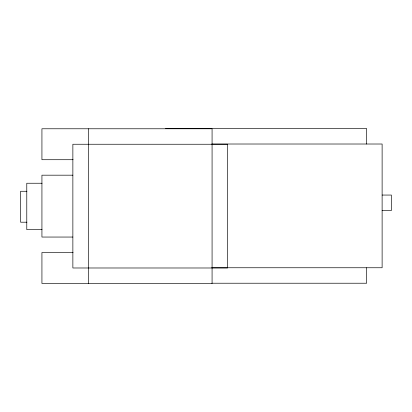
<?xml version="1.0" encoding="UTF-8"?>
<svg xmlns="http://www.w3.org/2000/svg" width="412" height="412" viewBox="0 0 412 412"><rect width="100%" height="100%" fill="white"/><g stroke="black" fill="none" stroke-linecap="round" stroke-linejoin="round"><path stroke-width="0.62" d="M165.567 128.544L366.649 128.544L366.649 144.015M211.799 144.015L382.12 144.015L382.12 267.754L211.799 267.754M73.079 159.712L41.931 159.712L41.931 128.776L212.077 128.776L212.077 283.456L41.931 283.456L41.931 252.52L73.079 252.52M72.867 175.182L41.931 175.182L41.931 237.049L72.867 237.049M42.039 183.242L26.78 183.242L26.78 229.644L42.039 229.644M26.914 191.271L20.6 191.271L20.6 222.202L26.914 222.202M382.12 195.056L391.4 195.056L391.4 210.527L382.12 210.527M211.825 283.224L366.649 283.224L366.649 267.754M88.333 128.776L88.333 283.456M227.548 144.246L72.867 144.246L72.867 267.985L227.548 267.985L227.548 144.246"/></g></svg>
